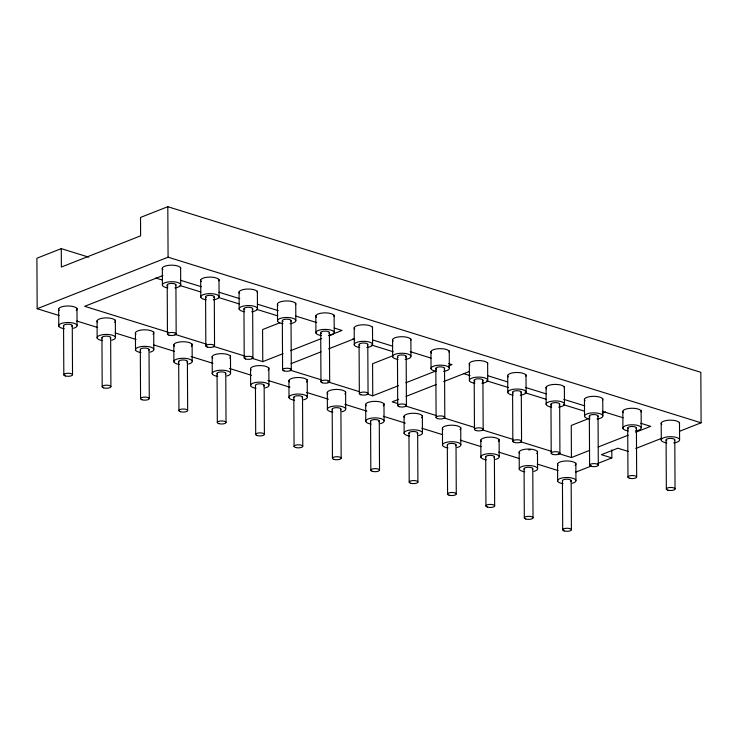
<?xml version="1.0" encoding="UTF-8"?>
<svg xmlns="http://www.w3.org/2000/svg" width="738" height="738" viewBox="0 0 738 738"><rect width="100%" height="100%" fill="white"/><g stroke="black" fill="none" stroke-linecap="round" stroke-linejoin="round"><path stroke-width="1.11" d="M88.745 257.175L61.272 248.632L36.9 258.226L37.168 308.715L59.141 315.541M679.68 431.223L701.1 422.791L700.832 372.303L167.812 206.705L140.524 217.442L140.617 235.846L61.374 267.045L61.272 248.632M37.168 308.715L168.079 257.184L701.1 422.791M162.858 275.542L84.676 306.316L168.227 332.266M279.73 322.81L262.59 329.563L262.765 361.638L251.769 358.225M262.765 361.638L283.106 353.631M290.606 350.679L321.667 338.456M329.157 335.504L342.008 330.449L334.314 328.059M291.076 363.649L321.058 351.841M328.558 348.899L354.258 338.779M392.93 355.725L372.579 363.733L372.755 395.808L367.247 394.101M372.755 395.808L398.455 385.697M405.946 382.745L435.937 370.937M448.787 365.882L451.997 364.618L448.695 363.594M398.621 399.323L392.201 401.85L397.699 403.566M406.121 396.371L436.103 384.572M443.603 381.62L469.303 371.5M589.459 418.289L571.258 425.457L571.424 457.542L558.232 453.436M602.309 413.234L605.529 411.97M571.424 457.542L589.625 450.374M598.195 446.997L628.186 435.199M635.676 432.247L650.676 426.343L640.778 423.271M575.529 472.219L591.553 465.909M597.955 463.39L611.848 457.92L611.802 449.903M635.778 448.501L661.479 438.39M180.423 280.246L201.308 286.731M218.891 292.193L239.776 298.687M257.368 304.148L278.254 310.643M295.846 316.104L316.731 322.589M372.782 340.006L392.588 346.159M410.19 351.629L431.093 358.124M487.938 375.78L507.735 381.933M525.327 387.404L546.212 393.889M563.804 399.359L584.699 405.845M602.291 411.315L623.186 417.8M155.792 278.005L162.378 280.053M179.971 285.514L200.847 291.999M218.43 297.46L239.315 303.955M256.898 309.416L277.783 315.901M352.515 339.12L354.71 339.803M371.196 344.923L393.179 351.749M463.51 373.603L470.106 375.651M486.591 380.78L508.574 387.607M525.059 392.727L545.945 399.212M563.528 404.682L584.404 411.167M628.278 451.453L617.835 448.215L601.405 454.682L611.848 457.92M174.823 334.314L206.695 344.222M213.291 346.27L245.173 356.177M290.237 370.181L321.039 379.747M327.644 381.795L359.544 391.712M405.393 405.955L436.176 415.522M443.879 417.911L474.663 427.477M482.357 429.867L513.15 439.433M520.844 441.822L551.627 451.388M76.734 321.012L97.61 327.497M115.193 332.958L136.078 339.443M153.661 344.914L174.546 351.399M191.031 356.519L213.005 363.345M229.49 368.474L251.474 375.301M267.959 380.421L289.942 387.247M306.427 392.376L328.401 399.203M344.886 404.323L366.869 411.149M383.354 416.269L405.337 423.105M421.822 428.224L442.699 434.71M460.291 440.171L481.167 446.665M498.75 452.126L519.635 458.612M537.218 464.073L558.103 470.567M679.495 422.339L679.587 439.525M674.79 439.82L675.049 488.879M666.091 440.023L666.34 489.082M661.202 423.114L661.294 440.309M641.128 410.411L641.211 427.606M636.414 427.892L636.673 476.96M627.715 428.095L627.973 477.154M622.826 411.195L622.918 428.381M602.752 398.492L602.835 415.688M598.048 415.974L598.297 465.032M589.339 416.177L589.597 465.235M584.45 399.267L584.542 416.463M575.852 463.132L575.944 480.327M571.147 480.613L571.406 529.672M564.376 386.564L564.459 403.76M562.439 480.816L562.697 529.875M559.672 404.055L559.921 453.114M557.559 463.916L557.651 481.102M550.963 404.249L551.221 453.316M546.074 387.349L546.166 404.544M537.476 451.213L537.568 468.399M532.771 468.695L533.03 517.753M526 374.646L526.093 391.841M524.072 468.888L524.321 517.956M521.296 392.127L521.554 441.186M519.183 451.988L519.275 469.184M512.587 392.33L512.845 441.389M507.698 375.421L507.79 392.616M499.109 439.285L499.192 456.481M494.395 456.767L494.654 505.834M487.624 362.727L487.717 379.913M485.696 456.97L485.945 506.028M482.92 380.208L483.178 429.267M480.807 440.069L480.899 457.256M474.211 380.402L474.469 429.47M469.322 363.502L469.414 380.697M460.733 427.367L460.816 444.553M456.019 444.848L456.278 493.906M449.248 350.799L449.341 367.994M447.32 445.051L447.579 494.109M444.544 368.28L444.802 417.348M442.431 428.141L442.523 445.337M435.835 368.483L436.093 417.542M430.946 351.583L431.038 368.769M422.357 415.439L422.44 432.634M417.653 432.92L417.902 481.988M410.872 338.88L410.965 356.067M408.944 433.123L409.203 482.182M406.168 356.362L406.426 405.42M404.055 416.223L404.147 433.418M397.459 356.565L397.717 405.623M392.579 339.655L392.662 356.851M383.981 403.52L384.074 420.715M379.277 421.001L379.526 470.06M372.496 326.952L372.589 344.148M370.568 421.204L370.827 470.263M367.792 344.434L368.05 393.502M365.679 404.295L365.771 421.49M359.083 344.637L359.341 393.695M354.203 327.737L354.286 344.923M345.605 391.592L345.698 408.787M340.901 409.083L341.159 458.141M334.12 315.034L334.213 332.229M332.192 409.276L332.451 458.344M329.416 332.515L329.674 381.574M327.303 392.376L327.395 409.572M320.707 332.718L320.965 381.777M315.827 315.809L315.91 333.004M307.229 379.673L307.322 396.869M302.525 397.155L302.783 446.213M295.744 303.106L295.837 320.301M293.816 397.358L294.075 446.416M291.04 320.596L291.298 369.655M288.927 380.457L289.019 397.644M282.331 320.79L282.589 369.858M277.451 303.89L277.543 321.085M268.853 367.755L268.946 384.941M264.149 385.236L264.407 434.295M257.368 291.187L257.461 308.383M255.44 385.43L255.699 434.498M252.664 308.668L252.922 357.727M250.551 368.53L250.643 385.725M243.955 308.871L244.213 357.93M239.075 291.962L239.167 309.157M230.477 355.827L230.57 373.022M225.773 373.308L226.031 422.376M218.992 279.268L219.085 296.455M217.064 373.511L217.323 422.57M214.288 296.75L214.546 345.808M212.184 356.611L212.267 373.797M205.588 296.944L205.837 346.011M200.699 280.043L200.791 297.239M192.101 343.908L192.194 361.094M187.397 361.389L187.655 410.448M180.616 267.341L180.709 284.536M178.688 361.592L178.947 410.651M175.912 284.822L176.17 333.89M173.808 344.683L173.891 361.878M167.812 206.705L168.079 257.184M167.212 285.025L167.461 334.083M162.323 268.125L162.415 285.311M153.725 331.98L153.818 349.175M149.021 349.461L149.279 398.529M140.312 349.664L140.571 398.723M135.432 332.764L135.515 349.96M115.349 320.061L115.442 337.257M110.645 337.543L110.903 386.601M101.936 337.746L102.195 386.804M97.056 320.836L97.148 338.032M76.973 308.133L77.066 325.329M72.269 325.624L72.527 374.683M63.56 325.818L63.819 374.886M58.68 308.918L58.772 326.113M354.775 329.213A9.207 3.22 -0.3 0 1 362.358 324.812A9.207 3.22 -0.3 0 1 372.45 328.465M289.499 381.933A9.207 3.22 -0.3 0 1 298.29 377.505A9.207 3.22 -0.3 0 1 306.501 381.989M404.627 417.699A9.207 3.22 -0.3 0 1 413.418 413.271A9.207 3.22 -0.3 0 1 421.629 417.763M443.003 429.627A9.207 3.22 -0.3 0 1 451.794 425.199A9.207 3.22 -0.3 0 1 460.005 429.682M327.875 393.852A9.207 3.22 -0.3 0 1 336.666 389.433A9.207 3.22 -0.3 0 1 344.877 393.917M162.895 269.601A9.207 3.22 -0.3 0 1 170.487 265.2A9.207 3.22 -0.3 0 1 180.57 268.853M239.647 293.447A9.207 3.22 -0.3 0 1 247.23 289.047A9.207 3.22 -0.3 0 1 257.322 292.691M174.38 346.168A9.207 3.22 -0.3 0 1 183.172 341.74A9.207 3.22 -0.3 0 1 191.373 346.223M59.252 310.394A9.207 3.22 -0.3 0 1 68.044 305.975A9.207 3.22 -0.3 0 1 76.254 310.458M661.774 424.599A9.207 3.22 -0.3 0 1 669.366 420.19A9.207 3.22 -0.3 0 1 679.449 423.843M558.131 465.392A9.207 3.22 -0.3 0 1 566.922 460.964A9.207 3.22 -0.3 0 1 575.133 465.447M508.27 376.906A9.207 3.22 -0.3 0 1 515.862 372.505A9.207 3.22 -0.3 0 1 525.945 376.149M481.379 441.545A9.207 3.22 -0.3 0 1 490.17 437.117A9.207 3.22 -0.3 0 1 498.381 441.601M546.646 388.825A9.207 3.22 -0.3 0 1 554.238 384.424A9.207 3.22 -0.3 0 1 564.321 388.077M201.271 281.529A9.207 3.22 -0.3 0 1 208.854 277.119A9.207 3.22 -0.3 0 1 218.946 280.772M393.151 341.141A9.207 3.22 -0.3 0 1 400.734 336.731A9.207 3.22 -0.3 0 1 410.817 340.384M431.518 353.059A9.207 3.22 -0.3 0 1 439.11 348.659A9.207 3.22 -0.3 0 1 449.193 352.312M585.022 400.752A9.207 3.22 -0.3 0 1 592.614 396.343A9.207 3.22 -0.3 0 1 602.697 399.996M97.628 322.321A9.207 3.22 -0.3 0 1 106.42 317.894A9.207 3.22 -0.3 0 1 114.63 322.377M251.123 370.015A9.207 3.22 -0.3 0 1 259.914 365.587A9.207 3.22 -0.3 0 1 268.125 370.07M278.023 305.366A9.207 3.22 -0.3 0 1 285.606 300.966A9.207 3.22 -0.3 0 1 295.698 304.619M316.399 317.294A9.207 3.22 -0.3 0 1 323.982 312.884A9.207 3.22 -0.3 0 1 334.074 316.537M136.004 334.24A9.207 3.22 -0.3 0 1 144.796 329.812A9.207 3.22 -0.3 0 1 153.006 334.305M366.251 405.78A9.207 3.22 -0.3 0 1 375.042 401.352A9.207 3.22 -0.3 0 1 383.253 405.835M469.894 364.987A9.207 3.22 -0.3 0 1 477.486 360.578A9.207 3.22 -0.3 0 1 487.569 364.231M212.756 358.087A9.207 3.22 -0.3 0 1 221.538 353.659A9.207 3.22 -0.3 0 1 229.749 358.142M519.755 453.473A9.207 3.22 -0.3 0 1 528.546 449.045A9.207 3.22 -0.3 0 1 536.757 453.529M528.362 449.756A7.177 2.518 -0.3 0 1 530.216 449.829M623.398 412.671A9.207 3.22 -0.3 0 1 630.99 408.271A9.207 3.22 -0.3 0 1 641.073 411.924M666.783 440.771A4.363 1.522 -0.3 0 1 670.215 438.4A4.363 1.522 -0.3 0 1 674.329 440.595M666.728 442.883A9.207 3.22 -0.3 0 1 663.268 437.929A9.207 3.22 -0.3 0 1 677.871 437.985A9.207 3.22 -0.3 0 1 673.766 442.911M562.651 481.204A4.363 1.522 -0.3 0 1 567.135 479.193A4.363 1.522 -0.3 0 1 570.677 481.388M563.085 483.676A9.207 3.22 -0.3 0 1 559.146 478.953A9.207 3.22 -0.3 0 1 573.168 478.362A9.207 3.22 -0.3 0 1 572.227 483.289M255.652 385.826A4.363 1.522 -0.3 0 1 260.136 383.806A4.363 1.522 -0.3 0 1 263.678 386.011M256.077 388.299A9.207 3.22 -0.3 0 1 252.147 383.575A9.207 3.22 -0.3 0 1 266.169 382.976A9.207 3.22 -0.3 0 1 265.228 387.911M590.031 416.924A4.363 1.522 -0.3 0 1 593.463 414.553A4.363 1.522 -0.3 0 1 597.577 416.749M589.976 419.036A9.207 3.22 -0.3 0 1 586.516 414.083A9.207 3.22 -0.3 0 1 601.119 414.138A9.207 3.22 -0.3 0 1 597.014 419.064M485.899 457.357A4.363 1.522 -0.3 0 1 490.392 455.346A4.363 1.522 -0.3 0 1 493.934 457.542M486.333 459.839A9.207 3.22 -0.3 0 1 482.403 455.115A9.207 3.22 -0.3 0 1 496.416 454.516A9.207 3.22 -0.3 0 1 495.484 459.442M551.655 404.996A4.363 1.522 -0.3 0 1 555.087 402.625A4.363 1.522 -0.3 0 1 559.201 404.83M551.6 407.118A9.207 3.22 -0.3 0 1 548.14 402.164A9.207 3.22 -0.3 0 1 562.743 402.21A9.207 3.22 -0.3 0 1 558.638 407.136M436.536 369.231A4.363 1.522 -0.3 0 1 439.959 366.86A4.363 1.522 -0.3 0 1 444.073 369.055M436.472 371.352A9.207 3.22 -0.3 0 1 433.021 366.399A9.207 3.22 -0.3 0 1 447.615 366.445A9.207 3.22 -0.3 0 1 443.52 371.371M332.395 409.673A4.363 1.522 -0.3 0 1 336.888 407.653A4.363 1.522 -0.3 0 1 340.43 409.858M332.829 412.145A9.207 3.22 -0.3 0 1 328.899 407.422A9.207 3.22 -0.3 0 1 342.912 406.822A9.207 3.22 -0.3 0 1 341.98 411.758M398.16 357.312A4.363 1.522 -0.3 0 1 401.583 354.941A4.363 1.522 -0.3 0 1 405.697 357.137M398.096 359.424A9.207 3.22 -0.3 0 1 394.646 354.471A9.207 3.22 -0.3 0 1 409.239 354.526A9.207 3.22 -0.3 0 1 405.144 359.452M628.407 428.843A4.363 1.522 -0.3 0 1 631.839 426.472A4.363 1.522 -0.3 0 1 635.953 428.667M628.352 430.964A9.207 3.22 -0.3 0 1 624.892 426.01A9.207 3.22 -0.3 0 1 639.495 426.057A9.207 3.22 -0.3 0 1 635.39 430.983M321.408 333.465A4.363 1.522 -0.3 0 1 324.831 331.094A4.363 1.522 -0.3 0 1 328.945 333.29M321.344 335.578A9.207 3.22 -0.3 0 1 317.894 330.624A9.207 3.22 -0.3 0 1 332.487 330.679A9.207 3.22 -0.3 0 1 328.392 335.606M217.276 373.898A4.363 1.522 -0.3 0 1 221.76 371.887A4.363 1.522 -0.3 0 1 225.302 374.083M217.701 376.38A9.207 3.22 -0.3 0 1 213.771 371.657A9.207 3.22 -0.3 0 1 227.793 371.057A9.207 3.22 -0.3 0 1 226.852 375.983M102.148 338.133A4.363 1.522 -0.3 0 1 106.632 336.122A4.363 1.522 -0.3 0 1 110.174 338.318M102.582 340.605A9.207 3.22 -0.3 0 1 98.643 335.882A9.207 3.22 -0.3 0 1 112.665 335.292A9.207 3.22 -0.3 0 1 111.724 340.218M474.912 381.149A4.363 1.522 -0.3 0 1 478.335 378.779A4.363 1.522 -0.3 0 1 482.449 380.983M474.848 383.271A9.207 3.22 -0.3 0 1 471.397 378.317A9.207 3.22 -0.3 0 1 485.991 378.373A9.207 3.22 -0.3 0 1 481.886 383.299M370.771 421.592A4.363 1.522 -0.3 0 1 375.264 419.581A4.363 1.522 -0.3 0 1 378.806 421.776M371.205 424.064A9.207 3.22 -0.3 0 1 367.275 419.341A9.207 3.22 -0.3 0 1 381.288 418.75A9.207 3.22 -0.3 0 1 380.356 423.677M294.028 397.745A4.363 1.522 -0.3 0 1 298.512 395.734A4.363 1.522 -0.3 0 1 302.054 397.93M294.453 400.217A9.207 3.22 -0.3 0 1 290.523 395.494A9.207 3.22 -0.3 0 1 304.536 394.904A9.207 3.22 -0.3 0 1 303.604 399.83M359.784 345.384A4.363 1.522 -0.3 0 1 363.207 343.013A4.363 1.522 -0.3 0 1 367.321 345.209M359.72 347.506A9.207 3.22 -0.3 0 1 356.269 342.552A9.207 3.22 -0.3 0 1 370.863 342.598A9.207 3.22 -0.3 0 1 366.768 347.524M140.524 350.061A4.363 1.522 -0.3 0 1 145.008 348.041A4.363 1.522 -0.3 0 1 148.55 350.236M140.958 352.533A9.207 3.22 -0.3 0 1 137.019 347.81A9.207 3.22 -0.3 0 1 151.041 347.211A9.207 3.22 -0.3 0 1 150.1 352.146M283.032 321.537A4.363 1.522 -0.3 0 1 286.455 319.167A4.363 1.522 -0.3 0 1 290.569 321.371M282.977 323.659A9.207 3.22 -0.3 0 1 279.517 318.705A9.207 3.22 -0.3 0 1 294.111 318.751A9.207 3.22 -0.3 0 1 290.016 323.678M447.523 445.438A4.363 1.522 -0.3 0 1 452.016 443.427A4.363 1.522 -0.3 0 1 455.558 445.623M447.957 447.911A9.207 3.22 -0.3 0 1 444.027 443.187A9.207 3.22 -0.3 0 1 458.04 442.588A9.207 3.22 -0.3 0 1 457.108 447.523M513.288 393.077A4.363 1.522 -0.3 0 1 516.711 390.706A4.363 1.522 -0.3 0 1 520.825 392.902M513.224 395.19A9.207 3.22 -0.3 0 1 509.764 390.245A9.207 3.22 -0.3 0 1 524.367 390.291A9.207 3.22 -0.3 0 1 520.262 395.217M409.147 433.52A4.363 1.522 -0.3 0 1 413.64 431.499A4.363 1.522 -0.3 0 1 417.182 433.695M409.581 435.992A9.207 3.22 -0.3 0 1 405.651 431.269A9.207 3.22 -0.3 0 1 419.664 430.669A9.207 3.22 -0.3 0 1 418.732 435.604M167.904 285.772A4.363 1.522 -0.3 0 1 171.336 283.401A4.363 1.522 -0.3 0 1 175.45 285.597M167.849 287.894A9.207 3.22 -0.3 0 1 164.389 282.94A9.207 3.22 -0.3 0 1 178.993 282.986A9.207 3.22 -0.3 0 1 174.888 287.912M524.275 469.285A4.363 1.522 -0.3 0 1 528.759 467.265A4.363 1.522 -0.3 0 1 532.301 469.469M524.709 471.757A9.207 3.22 -0.3 0 1 520.779 467.034A9.207 3.22 -0.3 0 1 534.792 466.434A9.207 3.22 -0.3 0 1 533.851 471.37M206.28 297.691A4.363 1.522 -0.3 0 1 209.712 295.32A4.363 1.522 -0.3 0 1 213.817 297.525M206.225 299.812A9.207 3.22 -0.3 0 1 202.766 294.859A9.207 3.22 -0.3 0 1 217.369 294.914A9.207 3.22 -0.3 0 1 213.264 299.84M178.9 361.98A4.363 1.522 -0.3 0 1 183.384 359.969A4.363 1.522 -0.3 0 1 186.926 362.164M179.325 364.452A9.207 3.22 -0.3 0 1 175.395 359.729A9.207 3.22 -0.3 0 1 189.417 359.129A9.207 3.22 -0.3 0 1 188.476 364.065M63.772 326.214A4.363 1.522 -0.3 0 1 68.256 324.194A4.363 1.522 -0.3 0 1 71.798 326.399M64.206 328.687A9.207 3.22 -0.3 0 1 60.267 323.964A9.207 3.22 -0.3 0 1 74.289 323.364A9.207 3.22 -0.3 0 1 73.348 328.299M244.656 309.619A4.363 1.522 -0.3 0 1 248.088 307.248A4.363 1.522 -0.3 0 1 252.193 309.443M244.601 311.731A9.207 3.22 -0.3 0 1 241.141 306.787A9.207 3.22 -0.3 0 1 255.735 306.833A9.207 3.22 -0.3 0 1 251.64 311.759M667.779 490.124A4.363 1.522 -0.3 0 0 674.966 489.276A4.363 1.522 -0.3 0 0 669.348 487.532A4.363 1.522 -0.3 0 0 667.779 490.124M564.136 530.926A4.363 1.522 -0.3 0 0 571.313 530.078A4.363 1.522 -0.3 0 0 565.705 528.334A4.363 1.522 -0.3 0 0 564.136 530.926M257.138 435.54A4.363 1.522 -0.3 0 0 264.315 434.691A4.363 1.522 -0.3 0 0 258.706 432.948A4.363 1.522 -0.3 0 0 257.138 435.54M591.027 466.287A4.363 1.522 -0.3 0 0 598.214 465.429A4.363 1.522 -0.3 0 0 592.596 463.685A4.363 1.522 -0.3 0 0 591.027 466.287M487.384 507.08A4.363 1.522 -0.3 0 0 494.571 506.231A4.363 1.522 -0.3 0 0 488.953 504.488A4.363 1.522 -0.3 0 0 487.384 507.08M552.651 454.359A4.363 1.522 -0.3 0 0 559.838 453.51A4.363 1.522 -0.3 0 0 554.229 451.767A4.363 1.522 -0.3 0 0 552.651 454.359M437.533 418.594A4.363 1.522 -0.3 0 0 444.71 417.745A4.363 1.522 -0.3 0 0 439.101 416.001A4.363 1.522 -0.3 0 0 437.533 418.594M333.89 459.387A4.363 1.522 -0.3 0 0 341.067 458.538A4.363 1.522 -0.3 0 0 335.458 456.794A4.363 1.522 -0.3 0 0 333.89 459.387M399.157 406.666A4.363 1.522 -0.3 0 0 406.334 405.817A4.363 1.522 -0.3 0 0 400.725 404.073A4.363 1.522 -0.3 0 0 399.157 406.666M629.403 478.206A4.363 1.522 -0.3 0 0 636.59 477.357A4.363 1.522 -0.3 0 0 630.972 475.613A4.363 1.522 -0.3 0 0 629.403 478.206M322.405 382.828A4.363 1.522 -0.3 0 0 329.582 381.97A4.363 1.522 -0.3 0 0 323.973 380.227A4.363 1.522 -0.3 0 0 322.405 382.828M218.762 423.621A4.363 1.522 -0.3 0 0 225.939 422.773A4.363 1.522 -0.3 0 0 220.33 421.029A4.363 1.522 -0.3 0 0 218.762 423.621M103.634 387.856A4.363 1.522 -0.3 0 0 110.811 386.998A4.363 1.522 -0.3 0 0 105.202 385.254A4.363 1.522 -0.3 0 0 103.634 387.856M475.909 430.512A4.363 1.522 -0.3 0 0 483.086 429.664A4.363 1.522 -0.3 0 0 477.477 427.92A4.363 1.522 -0.3 0 0 475.909 430.512M372.256 471.314A4.363 1.522 -0.3 0 0 379.443 470.457A4.363 1.522 -0.3 0 0 373.834 468.713A4.363 1.522 -0.3 0 0 372.256 471.314M295.514 447.468A4.363 1.522 -0.3 0 0 302.691 446.619A4.363 1.522 -0.3 0 0 297.082 444.876A4.363 1.522 -0.3 0 0 295.514 447.468M360.781 394.747A4.363 1.522 -0.3 0 0 367.958 393.898A4.363 1.522 -0.3 0 0 362.349 392.155A4.363 1.522 -0.3 0 0 360.781 394.747M142.01 399.775A4.363 1.522 -0.3 0 0 149.187 398.926A4.363 1.522 -0.3 0 0 143.578 397.182A4.363 1.522 -0.3 0 0 142.01 399.775M284.029 370.9A4.363 1.522 -0.3 0 0 291.206 370.052A4.363 1.522 -0.3 0 0 285.597 368.308A4.363 1.522 -0.3 0 0 284.029 370.9M449.008 495.161A4.363 1.522 -0.3 0 0 456.195 494.303A4.363 1.522 -0.3 0 0 450.577 492.56A4.363 1.522 -0.3 0 0 449.008 495.161M514.275 442.44A4.363 1.522 -0.3 0 0 521.462 441.592A4.363 1.522 -0.3 0 0 515.853 439.848A4.363 1.522 -0.3 0 0 514.275 442.44M410.632 483.233A4.363 1.522 -0.3 0 0 417.819 482.384A4.363 1.522 -0.3 0 0 412.201 480.641A4.363 1.522 -0.3 0 0 410.632 483.233M168.901 335.135A4.363 1.522 -0.3 0 0 176.087 334.286A4.363 1.522 -0.3 0 0 170.469 332.543A4.363 1.522 -0.3 0 0 168.901 335.135M525.76 518.999A4.363 1.522 -0.3 0 0 532.947 518.15A4.363 1.522 -0.3 0 0 527.329 516.406A4.363 1.522 -0.3 0 0 525.76 518.999M207.277 347.054A4.363 1.522 -0.3 0 0 214.454 346.205A4.363 1.522 -0.3 0 0 208.845 344.462A4.363 1.522 -0.3 0 0 207.277 347.054M180.386 411.693A4.363 1.522 -0.3 0 0 187.563 410.845A4.363 1.522 -0.3 0 0 181.954 409.101A4.363 1.522 -0.3 0 0 180.386 411.693M65.258 375.928A4.363 1.522 -0.3 0 0 72.435 375.079A4.363 1.522 -0.3 0 0 66.826 373.336A4.363 1.522 -0.3 0 0 65.258 375.928M245.653 358.982A4.363 1.522 -0.3 0 0 252.83 358.133A4.363 1.522 -0.3 0 0 247.221 356.389A4.363 1.522 -0.3 0 0 245.653 358.982"/></g></svg>
